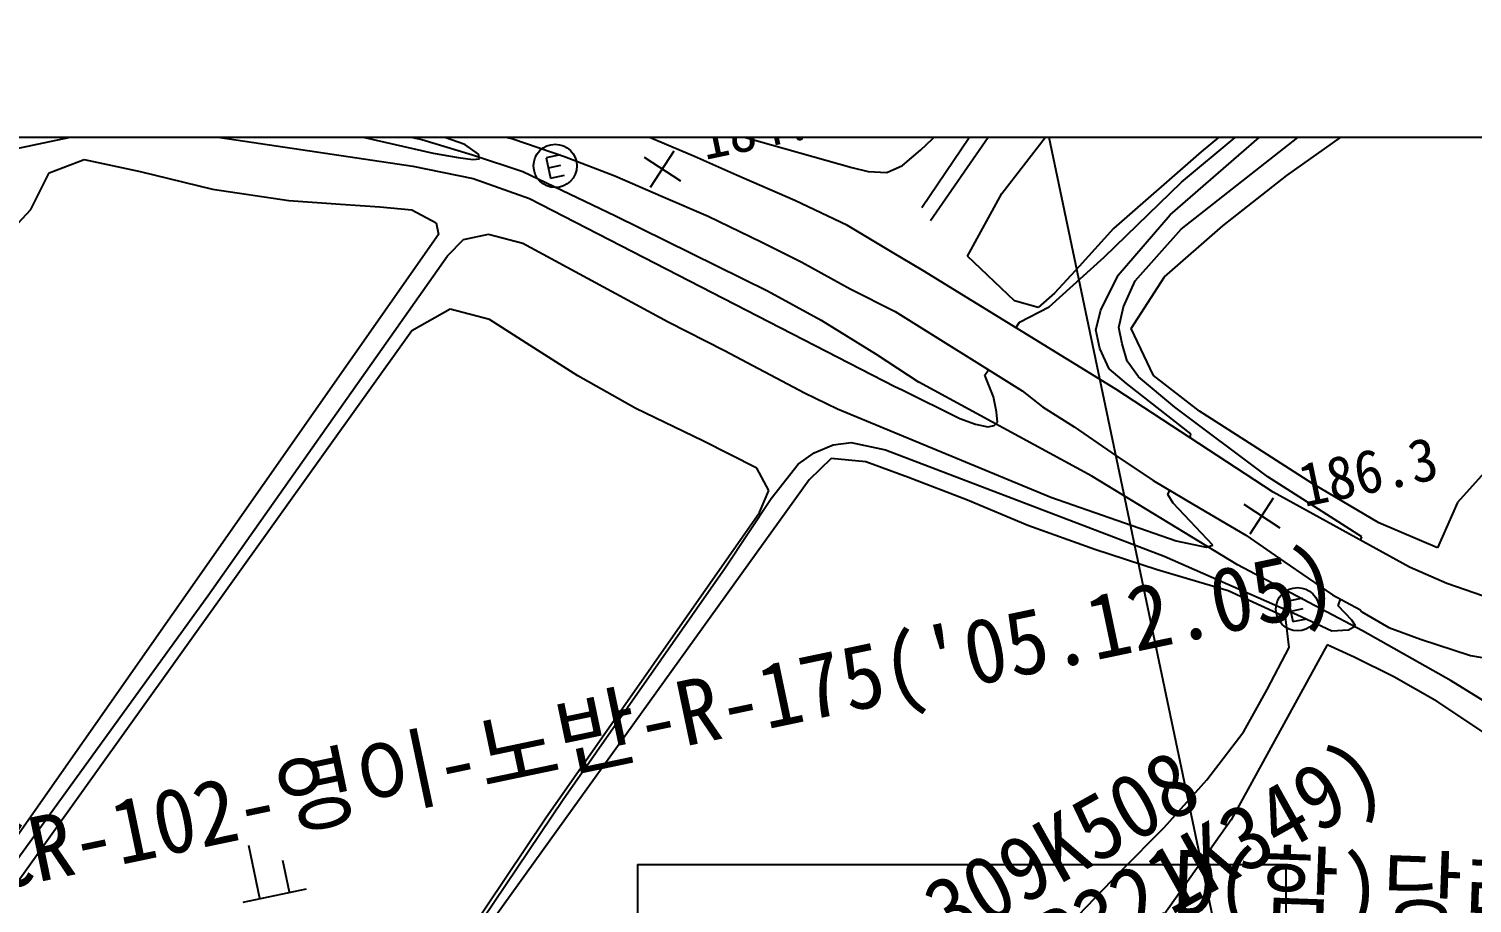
# Model space of a CAD drawing. Header units: millimetres. Extents: x 13158 to 13954, y 1103 to 1807.
# Drawn here: x 13562.5 to 13629.2, y 1509.2 to 1549.6 of the extents above; entities that cross this region are included whole.
import ezdxf
from ezdxf.xclip import XClip

# ---------------------------------------------------------------- set-up
doc = ezdxf.new("R2010")
doc.units = ezdxf.units.MM
doc.header["$LTSCALE"] = 10
doc.header["$MEASUREMENT"] = 0
doc.header["$XCLIPFRAME"] = 2
doc.layers.add('ET-DSTA', color=3, linetype='Continuous')
doc.layers.add('TZ-BASE', color=253, linetype='Continuous')
doc.layers.add('TX-PAPR', color=2, linetype='Continuous', plot=False)
doc.styles.add('HANA', font='GulimChe.ttf')
doc.styles.get("Standard").update_dxf_attribs({"font": 'GulimChe.ttf'})

# ---------------------------------------------------------------- blocks, each defined once
blk = doc.blocks.new('JD-SFSG5YJF567')
at = {"layer": 'TZ-BASE'}
for p, q in [((367.394, -188.921), (291.638, 171.985)), ((79.234, 35.657), (604.287, 145.87)), ((306.599, 74.929, -71), (313.244, 83.826, -71)), ((306.107, 71.755, -70.853), (311.664, 79.983, -70.853)), ((288.576, 77.644, -71), (302.868, 73.611, -71)), ((311.181, 77.926, -70.895), (306.496, 71.135, -70.895)), ((284.973, 74.662, -71), (278.704, 76.952, -71)), ((309.808, 72.397, -70.08), (313.046, 76.62, -70.08)), ((318.105, 72.925, -70), (321.936, 76.126, -70)), ((277.699, 75.61, -71), (283.498, 74.264, -71)), ((280.482, 75.473, -255), (282.977, 74.902, -255)), ((284.802, 75.552, -69.931), (287.183, 74.934, -69.931)), ((318.102, 70.759, -68), (324.287, 75.621, -68)), ((321.03, 76.033, -70.08), (319.025, 74.329, -70.08)), ((272.537, 75.167, -70), (282.564, 73.669, -70)), ((282.977, 74.902, -255), (285.317, 74.196, -255)), ((287.183, 74.934, -69.931), (289.571, 74.114, -69.931)), ((295.593, 74.117, -78.742), (293.378, 75.054, -78.742)), ((306.04, 74.411, -71), (306.599, 74.929, -71)), ((317.586, 71.409, -69), (321.817, 75.103, -69)), ((322.983, 73.231, -67.383), (325.989, 75.376, -67.383)), ((283.498, 74.264, -71), (284.653, 74.061, -71)), ((285.601, 74.215, -71), (284.973, 74.662, -71)), ((285.317, 74.196, -255), (287.651, 73.416, -255)), ((285.645, 74.002, -71), (285.601, 74.215, -71)), ((289.38, 74.186, -70.352), (288.73, 74.05, -70.352)), ((289.571, 74.114, -69.931), (291.898, 73.225, -69.931)), ((293.556, 72.7, -70.793), (294.65, 74.374, -70.793)), ((297.536, 73.253, -78.742), (295.593, 74.117, -78.742)), ((305.209, 73.702, -71), (306.04, 74.411, -71)), ((319.025, 74.329, -70.08), (314.961, 70.781, -70.08)), ((265.746, 73.353, -69.253), (267.366, 73.979, -69.253)), ((267.366, 73.979, -69.253), (269.955, 73.422, -69.253)), ((269.955, 73.422, -69.253), (273.296, 72.611, -69.253)), ((282.564, 73.669, -70), (285.35, 73.102, -70)), ((284.653, 74.061, -71), (285.338, 73.982, -71)), ((285.338, 73.982, -71), (285.645, 74.002, -71)), ((288.73, 74.05, -70.352), (288.928, 73.107, -70.352)), ((289.398, 73.698, -70.352), (288.829, 73.578, -70.352)), ((293.266, 74.084, -70.793), (294.94, 72.99, -70.793)), ((302.868, 73.611, -71), (303.622, 73.414, -71)), ((304.477, 73.37, -71), (305.209, 73.702, -71)), ((264.899, 71.666, -69.253), (265.746, 73.353, -69.253)), ((285.35, 73.102, -70), (287.956, 72.17, -70)), ((287.651, 73.416, -255), (289.805, 72.391, -255)), ((288.928, 73.107, -70.352), (289.578, 73.244, -70.352)), ((291.898, 73.225, -69.931), (294.145, 72.249, -69.931)), ((300.229, 72.082, -78.742), (297.536, 73.253, -78.742)), ((303.622, 73.414, -71), (304.477, 73.37, -71)), ((314.531, 69.454, -70), (318.105, 72.925, -70)), ((320.026, 70.913, -67.383), (322.983, 73.231, -67.383)), ((273.296, 72.611, -69.253), (276.823, 72.082, -69.253)), ((276.823, 72.082, -69.253), (279.216, 71.904, -69.253)), ((287.956, 72.17, -70), (304.852, 63.484, -70)), ((289.805, 72.391, -255), (291.939, 71.368, -255)), ((294.145, 72.249, -69.931), (296.217, 71.359, -69.931)), ((302.667, 70.929, -78.742), (300.229, 72.082, -78.742)), ((308.21, 69.507, -70.08), (309.808, 72.397, -70.08)), ((263.712, 70.386, -69.253), (264.899, 71.666, -69.253)), ((279.216, 71.904, -69.253), (281.044, 71.783, -69.253)), ((281.044, 71.783, -69.253), (282.521, 71.647, -69.253)), ((282.521, 71.647, -69.253), (283.638, 71.041, -69.253)), ((283.638, 71.041, -69.253), (283.749, 70.501, -69.253)), ((291.939, 71.368, -255), (298.96, 67.908, -255)), ((296.217, 71.359, -69.931), (298.67, 70.166, -69.931)), ((304.751, 69.67, -78.742), (302.667, 70.929, -78.742)), ((314.961, 70.781, -70.08), (313.371, 69.024, -70.08)), ((315.189, 68.624, -69), (317.586, 71.409, -69)), ((315.97, 68.364, -68), (318.102, 70.759, -68)), ((317.317, 68.554, -67.383), (320.026, 70.913, -67.383)), ((283.749, 70.501, -69.253), (256.481, 31.581, -69.253)), ((284.163, 69.522, -69), (284.908, 70.281, -69)), ((284.908, 70.281, -69), (286.062, 70.523, -69)), ((286.062, 70.523, -69), (287.656, 70.105, -69)), ((287.656, 70.105, -69), (294.37, 66.469, -69)), ((298.67, 70.166, -69.931), (300.554, 69.233, -69.931)), ((273.079, 53.792, -69), (284.163, 69.522, -69)), ((306.145, 68.843, -78.742), (304.751, 69.67, -78.742)), ((310.39, 67.442, -70.08), (308.21, 69.507, -70.08)), ((311.985, 67.165, -70), (314.531, 69.454, -70)), ((300.554, 69.233, -69.931), (302.785, 68.001, -69.931)), ((315.069, 63.358, -70.297), (306.145, 68.843, -70.297)), ((313.371, 69.024, -70.08), (312.244, 67.794, -70.08)), ((314.38, 67.002, -69), (315.189, 68.624, -69)), ((315.435, 67.163, -68), (315.97, 68.364, -68)), ((315.78, 66.163, -67.383), (317.317, 68.554, -67.383)), ((298.96, 67.908, -255), (301.44, 66.549, -255)), ((302.785, 68.001, -69.931), (304.863, 66.945, -69.931)), ((311.475, 67.123, -70.08), (310.39, 67.442, -70.08)), ((312.244, 67.794, -70.08), (311.475, 67.123, -70.08)), ((284.289, 67.05, -68.319), (282.515, 66.048, -68.319)), ((286.113, 66.58, -68.319), (284.289, 67.05, -68.319)), ((304.863, 66.945, -48.775), (310.742, 63.27, -48.775)), ((310.621, 66.455, -70), (311.985, 67.165, -70)), ((314.144, 66.105, -69), (314.38, 67.002, -69)), ((315.212, 66.208, -68), (315.435, 67.163, -68)), ((287.996, 65.371, -68.319), (286.113, 66.58, -68.319)), ((294.37, 66.469, -69), (296.984, 65.135, -69)), ((301.44, 66.549, -255), (303.996, 64.965, -255)), ((310.452, 66.196, -70), (310.621, 66.455, -70)), ((314.327, 65.236, -69), (314.144, 66.105, -69)), ((315.37, 65.455, -68), (315.212, 66.208, -68)), ((316.818, 63.982, -67.383), (315.78, 66.163, -67.383)), ((282.515, 66.048, -68.319), (255.529, 28.322, -68.319)), ((315.599, 64.655, -68), (315.37, 65.455, -68)), ((290.198, 63.976, -68.319), (287.996, 65.371, -68.319)), ((296.984, 65.135, -69), (300.678, 63.182, -69)), ((303.996, 64.965, -255), (305.967, 63.677, -255)), ((314.766, 64.299, -69), (314.327, 65.236, -69)), ((309.018, 64, -70), (309.179, 64.247, -70)), ((315.574, 63.621, -69), (314.766, 64.299, -69)), ((316.117, 63.917, -68), (315.599, 64.655, -68)), ((292.869, 62.457, -68.319), (290.198, 63.976, -68.319)), ((304.852, 63.484, -70), (305.198, 63.323, -70)), ((313.964, 59.329, -255), (305.967, 63.677, -255)), ((309.41, 62.993, -70), (309.018, 64, -70)), ((318.547, 61.28, -69), (315.574, 63.621, -69)), ((317.803, 62.516, -68), (316.117, 63.917, -68)), ((318.949, 62.34, -67.383), (316.818, 63.982, -67.383)), ((300.678, 63.182, -69), (302.206, 62.442, -69)), ((305.198, 63.323, -70), (307.863, 62.003, -70)), ((309.556, 62.298, -70), (309.41, 62.993, -70)), ((310.742, 63.27, -48.775), (311.689, 62.543, -48.775)), ((322.356, 58.59, -70.297), (315.069, 63.358, -70.297)), ((295.982, 60.965, -68.319), (292.869, 62.457, -68.319)), ((302.206, 62.442, -69), (312.074, 58.359, -69)), ((309.596, 61.822, -70), (309.556, 62.298, -70)), ((311.689, 62.543, -48.775), (313.144, 61.606, -48.775)), ((322.109, 59.305, -68), (317.803, 62.516, -68)), ((321.42, 60.755, -67.383), (318.949, 62.34, -67.383)), ((307.863, 62.003, -70), (308.586, 61.731, -70)), ((308.586, 61.731, -70), (309.156, 61.609, -70)), ((309.156, 61.609, -70), (309.446, 61.669, -70)), ((309.446, 61.669, -70), (309.596, 61.822, -70)), ((313.144, 61.606, -48.775), (314.892, 60.415, -48.775)), ((298.468, 59.697, -68.319), (295.982, 60.965, -68.319)), ((301.117, 60.405, -68), (302.008, 60.774, -68)), ((302.008, 60.774, -68), (302.831, 60.886, -68)), ((302.831, 60.886, -68), (304.415, 60.553, -68)), ((318.504, 61.11, -69), (318.547, 61.28, -69)), ((324.191, 58.977, -67.383), (321.42, 60.755, -67.383)), ((333.341, 60.873, -67.383), (330.873, 58.117, -67.383)), ((300.378, 59.887, -68), (301.117, 60.405, -68)), ((301.91, 60.144, -67.718), (300.885, 59.157, -67.718)), ((303.512, 59.992, -67.718), (301.91, 60.144, -67.718)), ((304.415, 60.553, -68), (317.311, 55.635, -68)), ((314.892, 60.415, -48.775), (316.8, 59.127, -48.775)), ((299.023, 58.67, -68.319), (298.468, 59.697, -68.319)), ((299.139, 58.296, -68), (300.378, 59.887, -68)), ((305.487, 59.265, -67.718), (303.512, 59.992, -67.718)), ((300.885, 59.157, -67.718), (283.193, 34.533, -67.718)), ((308.212, 58.225, -67.718), (305.487, 59.265, -67.718)), ((320.698, 55.236, -255), (313.964, 59.329, -255)), ((316.8, 59.127, -48.775), (318.702, 58.008, -48.775)), ((326.445, 56.523, -68), (322.109, 59.305, -68)), ((327.231, 57.177, -67.383), (324.191, 58.977, -67.383)), ((297.001, 55.087, -68), (299.139, 58.296, -68)), ((298.589, 57.652, -68.319), (299.023, 58.67, -68.319)), ((311.011, 57.052, -67.718), (308.212, 58.225, -67.718)), ((312.074, 58.359, -69), (317.858, 56.342, -69)), ((317.477, 58.485, -69), (317.568, 58.675, -69)), ((317.727, 58.083, -69), (317.477, 58.485, -69)), ((319.557, 56.134, -69), (317.727, 58.083, -69)), ((321.278, 56.655, -68.682), (322.372, 58.33, -68.682)), ((328.658, 55.12, -70.297), (322.356, 58.59, -70.297)), ((330.873, 58.117, -67.383), (329.946, 56.012, -67.383)), ((288.707, 43.532, -68.319), (298.589, 57.652, -68.319)), ((318.702, 58.008, -48.775), (321.082, 56.597, -48.775)), ((320.988, 58.039, -68.682), (322.662, 56.946, -68.682)), ((314.107, 55.941, -67.718), (311.011, 57.052, -67.718)), ((329.946, 56.012, -67.383), (327.231, 57.177, -67.383)), ((317.858, 56.342, -69), (319.257, 56.051, -69)), ((319.257, 56.051, -69), (319.557, 56.134, -69)), ((321.082, 56.597, -48.775), (322.85, 55.383, -48.775)), ((326.392, 56.367, -68), (326.445, 56.523, -68)), ((316.987, 54.992, -67.718), (314.107, 55.941, -67.718)), ((317.311, 55.635, -68), (323.447, 52.929, -68)), ((289.523, 44.379, -68), (297.001, 55.087, -68)), ((320.264, 54.034, -67.718), (316.987, 54.992, -67.718)), ((326.488, 52.184, -255), (320.698, 55.236, -255)), ((322.85, 55.383, -48.775), (325.094, 53.837, -48.775)), ((330.381, 54.371, -70.297), (328.658, 55.12, -70.297)), ((332.48, 53.634, -70.297), (330.381, 54.371, -70.297)), ((246.279, 16.764, -69), (273.079, 53.792, -69)), ((322.912, 52.811, -67.718), (320.264, 54.034, -67.718)), ((323.71, 53.682, -67.613), (323.06, 53.545, -67.613)), ((323.06, 53.545, -67.613), (323.258, 52.603, -67.613)), ((325.094, 53.837, -48.775), (326.36, 53.168, -48.775)), ((325.36, 53.33, -68), (325.466, 53.64, -68)), ((323.091, 51.413, -67.718), (322.912, 52.811, -67.718)), ((323.728, 53.194, -67.613), (323.159, 53.074, -67.613)), ((323.258, 52.603, -67.613), (323.908, 52.739, -67.613)), ((323.447, 52.929, -68), (325.058, 52.178, -68)), ((325.982, 52.674, -68), (325.36, 53.33, -68)), ((326.36, 53.168, -48.775), (326.456, 53.055, -48.775)), ((326.456, 53.055, -48.775), (327.697, 52.325, -48.775)), ((325.058, 52.178, -68), (325.836, 52.22, -68)), ((325.836, 52.22, -68), (326.159, 52.409, -68)), ((326.159, 52.409, -68), (325.982, 52.674, -68)), ((330.577, 49.858, -255), (326.488, 52.184, -255)), ((327.697, 52.325, -48.775), (329.163, 51.786, -48.775)), ((324.841, 51.522, -67.53), (320.406, 43.432, -67.53)), ((322.072, 49.461, -67.718), (323.091, 51.413, -67.718)), ((326.094, 50.958, -67.53), (324.841, 51.522, -67.53)), ((329.163, 51.786, -48.775), (331.471, 51.031, -48.775)), ((327.929, 50.054, -67.53), (326.094, 50.958, -67.53)), ((331.471, 51.031, -48.775), (333.746, 50.636, -48.775)), ((320.991, 47.515, -67.718), (322.072, 49.461, -67.718)), ((329.933, 48.905, -67.53), (327.929, 50.054, -67.53)), ((334.151, 47.659, -255), (330.577, 49.858, -255)), ((332.419, 47.254, -67.53), (329.933, 48.905, -67.53)), ((319.279, 45.285, -67.718), (320.991, 47.515, -67.718)), ((317.316, 43.076, -67.718), (319.279, 45.285, -67.718)), ((281.706, 32.8, -68), (289.523, 44.379, -68)), ((277.777, 27.188, -68.319), (288.707, 43.532, -68.319)), ((320.406, 43.432, -67.53), (316.592, 38.06, -67.53)), ((315.283, 41.04, -67.718), (317.316, 43.076, -67.718)), ((275.496, 39.795, -69.217), (274.982, 42.241, -69.217)), ((276.866, 40.082, -69.217), (276.558, 41.55, -69.217)), ((312.946, 38.609, -67.718), (315.283, 41.04, -67.718)), ((274.713, 39.63, -69.217), (277.649, 40.247, -69.217))]:
    blk.add_line(p, q, dxfattribs=at)
for centre in [(289.147, 73.679, -70.352), (323.477, 53.175, -67.613)]:
    blk.add_circle(centre, 1, dxfattribs=at)
at = {"layer": 'TZ-BASE', "style": 'HANA'}
for s, height, rotation, p in [('184.2', 2, 11.85467, (296.06, 73.948, -70.793)), ('186.3', 2, 11.85467, (323.782, 57.903, -68.682)), ("FCR-102-영이-노반-R-175('05.12.05)", 3, 11.85467, (261.406, 39.746, -61.221)), ('D(함)당리제4 2.0X1', 3, 357.96039, (317.712, 39.058))]:
    blk.add_text(s, height=height, rotation=rotation, dxfattribs=at).set_placement(p)

msp = doc.modelspace()

# ---------------------------------------------------------------- linework, layer by layer
at = {"layer": 'ET-DSTA'}
msp.add_lwpolyline([(13590.64, 1495.928), (13620.64, 1495.928), (13620.64, 1510.928), (13590.64, 1510.928)], close=True, dxfattribs=at)
at = {"layer": 'TX-PAPR', "flags": 128}
msp.add_lwpolyline([(13895.344, 1394.571), (13899.845, 1544.571), (13295.434, 1544.571), (13299.935, 1394.571)], close=True, dxfattribs=at)

# ---------------------------------------------------------------- block references
at = {"layer": 'TZ-BASE'}
ref = msp.add_blockref('JD-SFSG5YJF567', (13297.685, 1469.571), dxfattribs=at)
XClip(ref).set_block_clipping_path([(597.6593278775, -75.0000074077), (602.1606802224, 74.9999925365), (-2.2506743118, 75.0000000279), (2.2506743119, -75.0000000279)])

# ---------------------------------------------------------------- texts
for s, p in [('(KPR321K349)', (13605.131, 1502.879)), ('309K508', (13605.046, 1507.15))]:
    msp.add_text(s, height=3, rotation=29.23871, dxfattribs=at).set_placement(p)

doc.saveas('drawing.dxf')
